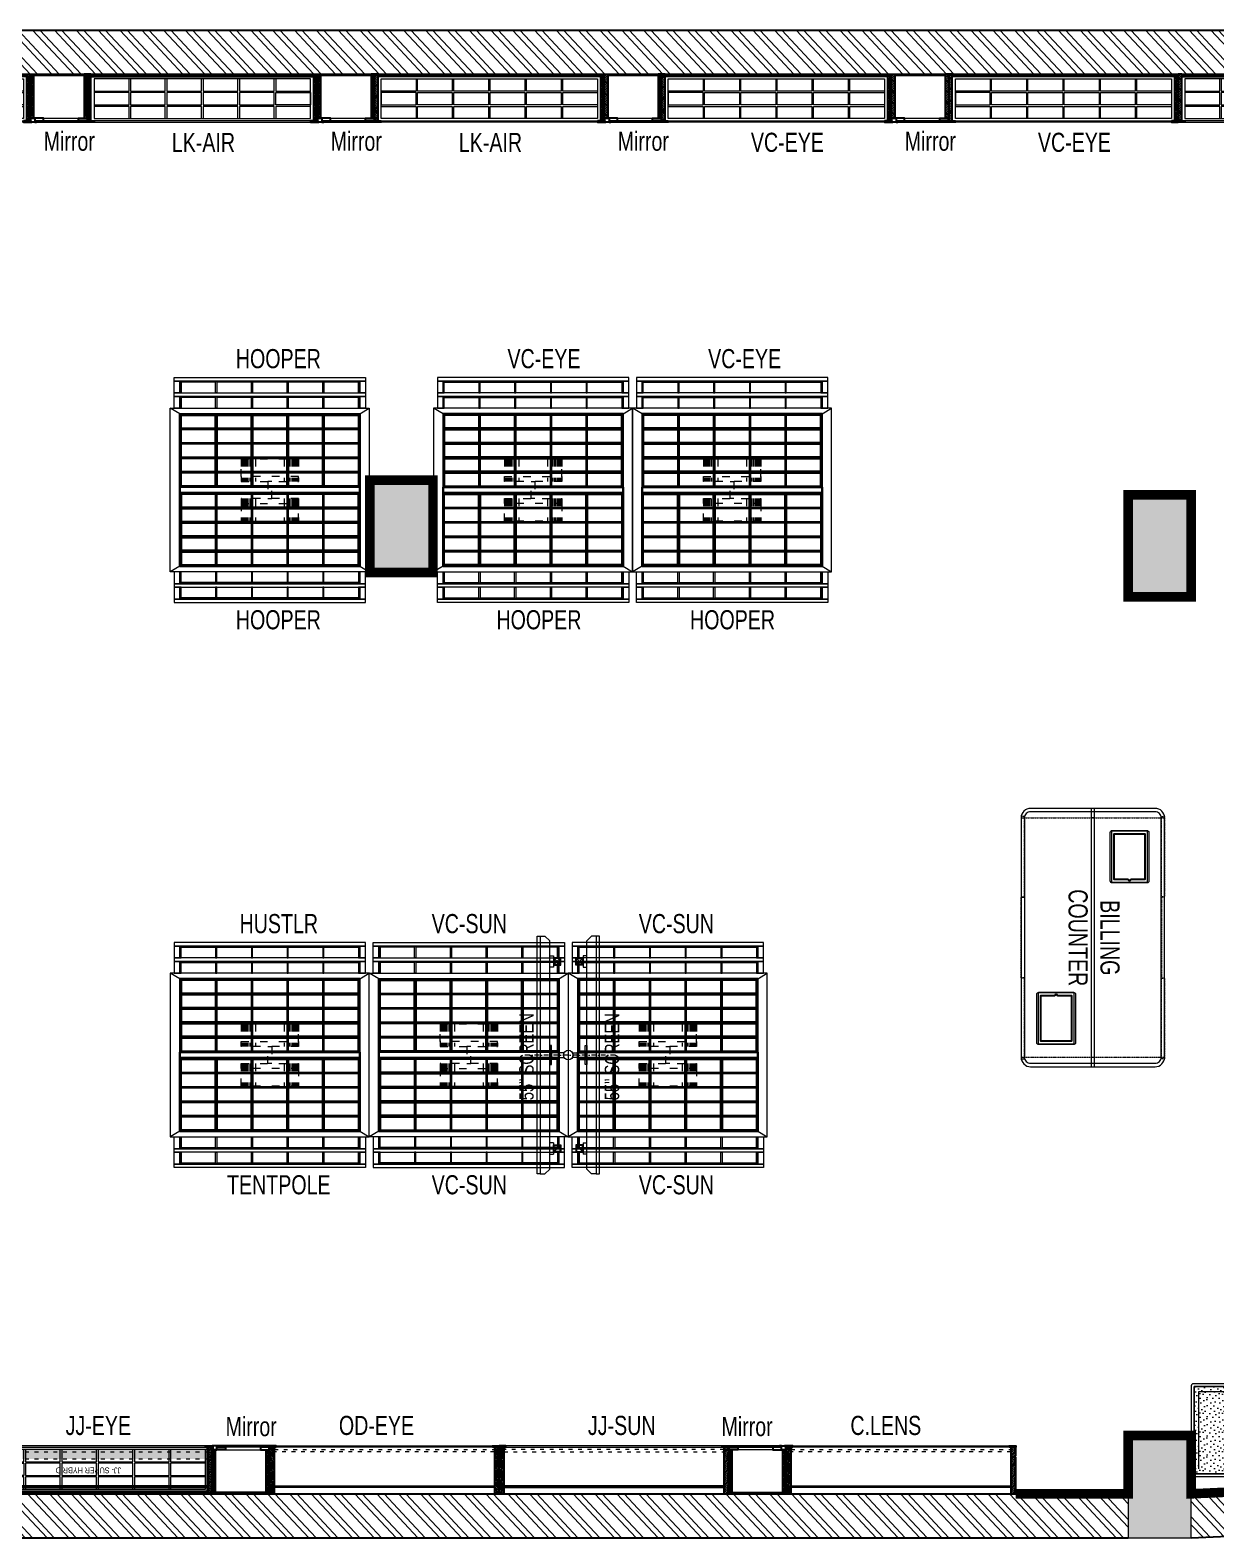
# Model space of a CAD drawing. Header units: feet. Extents: x 2461056 to 2478143, y -6057756 to -6049880.
# Drawn here: x 2464492 to 2470688, y -6057756 to -6049880 of the extents above; entities that cross this region are included whole.
import ezdxf

# ---------------------------------------------------------------- set-up
doc = ezdxf.new("R2010")
doc.units = ezdxf.units.FT
doc.header["$LTSCALE"] = 33
doc.header["$MEASUREMENT"] = 0
for name, pattern in [('ACAD_ISO03W100', [30, 12, -18]), ('DASHDOT2', [0.5, 0.25, -0.125, 0, -0.125]), ('HIDDEN2', [4.7625, 3.175, -1.5875]), ('HIDDENX2', [0.75, 0.5, -0.25])]:
    doc.linetypes.add(name, pattern=pattern)
doc.layers.add('A-WALL', color=1, linetype='Continuous')
for name, color, linetype, lineweight in [('Column', 243, 'Continuous', 9), ('LENS-DIM', 252, 'Continuous', 5), ('LENS-HATCH', 251, 'Continuous', 5), ('LENS-TEXT', 31, 'Continuous', 5), ('LENS_DIMENSION', 193, 'Continuous', 0), ('LENS_TEXT', 31, 'Continuous', 5), ('LK-EQPMT', 3, 'Continuous', 18), ('LK-FF&E FLOOR', 1, 'Continuous', 9), ('LK-FF&E WALL', 1, 'Continuous', 9), ('LK-IT', 3, 'Continuous', 18), ('LK-MIRROR', 133, 'Continuous', 13), ('LN-ELEVATION-1', 81, 'Continuous', 25), ('LN-ELEVATION-2', 103, 'Continuous', 20), ('LN-ELEVATION-3', 125, 'Continuous', 18), ('LN-ELEVATION-4', 145, 'Continuous', 13), ('LN-ELEVATION-5', 167, 'Continuous', 5), ('LN-HATCH', 251, 'Continuous', 0), ('PLANO-TXT', 252, 'Continuous', 5)]:
    doc.layers.add(name, color=color, linetype=linetype, lineweight=lineweight)
doc.styles.add('LK TXT', font='GILC____.TTF', dxfattribs={"height": 100})
doc.styles.get("Standard").update_dxf_attribs({"font": 'GILC____.TTF'})
pattern_1 = [(313.1105193, (-2880332.71, 5458971.06), (60.7755651, 56.8937008), []), (313.1105193, (-2880334.005, 5458931.84), (60.7755651, 56.8937008), [])]
pattern_2 = [(45, (7858054.0837, 3504049.203), (-4.4901280605, 4.4901280605), [])]

# ---------------------------------------------------------------- blocks, each defined once
blk = doc.blocks.new('A$Cf23987e7')
at = {"layer": 'Column'}
h = blk.add_hatch(color=8, dxfattribs=at)
h.dxf.hatch_style = 1
h.paths.add_polyline_path([(-13412.6, 6935.6), (-13412.6, 7470.4), (-13819, 7470.4), (-13819, 6935.6)])
h.paths.add_polyline_path([(-13514.2, 3278), (-13514.2, 3735.2), (-13819, 3735.2), (-13819, 3278)])
h.paths.add_polyline_path([(-13361.8, -406.4), (-13361.8, 103), (-13819, 103), (-13819, -406.4)])
h.paths.add_polyline_path([(-10720.2, 4535.3), (-10720.2, 5068.7), (-11025, 5068.7), (-11025, 4535.3)])
h.paths.add_polyline_path([(-8307.2, 4636.9), (-8307.2, 5119.5), (-8637.4, 5119.5), (-8637.4, 4636.9)])
h.paths.add_polyline_path([(-4344.8, 4509.9), (-4344.8, 5043.3), (-4675, 5043.3), (-4675, 4509.9)])
h.paths.add_polyline_path([(-4344.8, -406.4), (-4344.8, 128.4), (-4675, 128.4), (-4675, -406.4)])
at = {"layer": 'LN-HATCH'}
h = blk.add_hatch(dxfattribs=at)
h.set_pattern_fill('ANSI32', color=256, scale=222, angle=268.11052)
h.set_pattern_definition(pattern_1)
h.paths.add_polyline_path([(-1296.8, 7240.4), (1776.6, 7240.4), (2589.4, 4802), (1282, 4802), (1282, 4675), (2631.7, 4675), (2894.2, 3887.6), (-230, 3887.6), (-230, 230), (-2160.4, 230), (-2160.4, -74.8), (-4344.8, -176.4), (-4344.8, -406.4), (-1930.4, -294.4), (-1930.4, 0), (0, 0), (0, 3657.6), (3238.6, 3657.6), (1967.7, 7470.4), (-1296.8, 7470.4), (-13412.6, 7470.4), (-13412.6, 7240.4)])
h = blk.add_hatch(dxfattribs=at)
h.set_pattern_fill('ANSI32', color=256, scale=222, angle=268.11052)
h.set_pattern_definition(pattern_1)
h.paths.add_polyline_path([(-4675, -406.4), (-4675, -176.4), (-13361.8, -176.4), (-13361.8, -406.4)])
at = {"layer": 'A-WALL'}
for p, q in [((-13819, 7470.4), (-1296.8, 7470.4)), ((-13412.6, 7240.4), (-1296.8, 7240.4)), ((-4344.8, -176.4), (-2160.4, -74.8)), ((-13361.8, -176.4), (-4675, -176.4)), ((-4344.8, -406.4), (-1930.4, -294.4)), ((-13819, -406.4), (-4675, -406.4))]:
    blk.add_line(p, q, dxfattribs=at)
at = {"layer": 'Column'}
for points in [[(-8637.4, 5119.5), (-8637.4, 4636.9), (-8307.2, 4636.9), (-8307.2, 5119.5)], [(-4675, 5043.3), (-4675, 4509.9), (-4344.8, 4509.9), (-4344.8, 5043.3)], [(-4675, 128.4), (-4675, -406.4), (-4344.8, -406.4), (-4344.8, 128.4)]]:
    blk.add_lwpolyline(points, close=True, dxfattribs=at)
blk = doc.blocks.new('JJ SHD 1200')
at = {"layer": 'LN-ELEVATION-5'}
h = blk.add_hatch(color=177, dxfattribs=at)
h.dxf.hatch_style = 1
h.paths.add_polyline_path([(1182, 68), (32, 68), (32, 18), (1182, 18)])
at = {"layer": 'LN-HATCH', "ltscale": 0.5}
h = blk.add_hatch(dxfattribs=at)
h.set_pattern_fill('ANSI31', color=256, scale=2)
h.set_pattern_definition([(45, (4097602.2716, 1708830.267), (-4.4901280605, 4.4901280605), [])])
h.paths.add_polyline_path([(1207, 250), (1207, 60), (1201, 60), (1201, 50), (1207, 50), (1207, 6), (1182, 6), (1182, 250)])
h.paths.add_polyline_path([(32, 210), (1182, 210), (1182, 216), (32, 216)])
h.paths.add_polyline_path([(1172, 6), (1172, 0), (1207, 0), (1207, 6)])
h.paths.add_polyline_path([(7, 250), (7, 60), (13, 60), (13, 50), (7, 50), (7, 6), (32, 6), (32, 250)])
h.paths.add_polyline_path([(42, 6), (42, 0), (7, 0), (7, 6)])
at = {"layer": 'LN-ELEVATION-1', "ltscale": 0.5}
for points in [[(7, 250), (7, 60), (13, 60), (13, 50), (7, 50), (7, 6), (25, 6), (25, 250)], [(7, 250), (7, 60), (13, 60), (13, 50), (7, 50), (7, 6), (32, 6), (32, 250)], [(25, 238), (1189, 238), (1189, 244), (25, 244)], [(1207, 250), (1207, 60), (1201, 60), (1201, 50), (1207, 50), (1207, 6), (1182, 6), (1182, 250)], [(1207, 250), (1207, 60), (1201, 60), (1201, 50), (1207, 50), (1207, 6), (1189, 6), (1189, 250)], [(32, 210), (1182, 210), (1182, 216), (32, 216)], [(42, 6), (42, 0), (7, 0), (7, 6)], [(42, 6), (42, 0), (7, 0), (7, 6)], [(1172, 6), (1172, 0), (1207, 0), (1207, 6)], [(1172, 6), (1172, 0), (1207, 0), (1207, 6)]]:
    blk.add_lwpolyline(points, close=True, dxfattribs=at)
at = {"layer": 'LN-ELEVATION-3', "ltscale": 0.5}
for p, q in [((1189, 250), (25, 250)), ((1182, 250), (32, 250)), ((1172, 6), (42, 6)), ((1172, 6), (42, 6)), ((42, 0), (1172, 0)), ((42, 0), (1172, 0))]:
    blk.add_line(p, q, dxfattribs=at)
for points in [[(1172, 226), (42, 226), (42, 18), (1172, 18)], [(223.7, 226), (42, 226), (42, 162), (223.7, 162)], [(413.3, 226), (231.7, 226), (231.7, 162), (413.3, 162)], [(603, 226), (421.3, 226), (421.3, 162), (603, 162)], [(792.7, 226), (611, 226), (611, 162), (792.7, 162)], [(982.3, 226), (800.7, 226), (800.7, 162), (982.3, 162)], [(1172, 226), (990.3, 226), (990.3, 162), (1172, 162)], [(223.7, 154), (42, 154), (42, 90), (223.7, 90)], [(223.7, 82), (42, 82), (42, 18), (223.7, 18)], [(413.3, 154), (231.7, 154), (231.7, 90), (413.3, 90)], [(413.3, 82), (231.7, 82), (231.7, 18), (413.3, 18)], [(603, 154), (421.3, 154), (421.3, 90), (603, 90)], [(603, 82), (421.3, 82), (421.3, 18), (603, 18)], [(792.7, 154), (611, 154), (611, 90), (792.7, 90)], [(792.7, 82), (611, 82), (611, 18), (792.7, 18)], [(982.3, 154), (800.7, 154), (800.7, 90), (982.3, 90)], [(982.3, 82), (800.7, 82), (800.7, 18), (982.3, 18)], [(1172, 90), (990.3, 90), (990.3, 154), (1172, 154)], [(1172, 82), (990.3, 82), (990.3, 18), (1172, 18)]]:
    blk.add_lwpolyline(points, close=True, dxfattribs=at)
at = {"layer": 'LN-ELEVATION-4', "linetype": 'ACAD_ISO03W100', "ltscale": 0.05}
for points in [[(1182, 68), (32, 68), (32, 18), (1182, 18)], [(1182, 30), (32, 30), (32, 18), (1182, 18)]]:
    blk.add_lwpolyline(points, close=True, dxfattribs=at)
at = {"layer": 'LK-FF&E WALL', "ltscale": 0.5, "insert": (482.5, 142.3), "char_height": 30, "attachment_point": 1}
blk.add_mtext_dynamic_manual_height_columns('\\pt120;JJ- SUPER HYBRID', width=526.835, gutter_width=500, heights=[0], dxfattribs=at)
blk = doc.blocks.new('VC HD 1200')
at = {"layer": 'LN-HATCH', "ltscale": 0.5}
h = blk.add_hatch(dxfattribs=at)
h.set_pattern_fill('ANSI31', color=256, scale=2)
h.set_pattern_definition([(45, (3760859.753, 1795248.936), (-4.490128061, 4.490128061), [])])
h.paths.add_polyline_path([(-1200, 250), (-1200, 60), (-1194, 60), (-1194, 50), (-1200, 50), (-1200, 6), (-1182, 6), (-1182, 250)])
h = blk.add_hatch(dxfattribs=at)
h.set_pattern_fill('ANSI31', color=256, scale=2)
h.set_pattern_definition(pattern_2)
h.paths.add_polyline_path([(0, 250), (0, 60), (-6, 60), (-6, 50), (0, 50), (0, 6), (-18, 6), (-18, 250)])
h = blk.add_hatch(dxfattribs=at)
h.set_pattern_fill('ANSI31', color=256, scale=2)
h.set_pattern_definition([(45, (7858047.0837, 3504049.203), (-4.4901280605, 4.4901280605), [])])
h.paths.add_polyline_path([(-1165, 6), (-1165, 0), (-1200, 0), (-1200, 6)])
h = blk.add_hatch(dxfattribs=at)
h.set_pattern_fill('ANSI31', color=256, scale=2)
h.set_pattern_definition(pattern_2)
h.paths.add_polyline_path([(-28, 6), (-28, 0), (0, 0), (0, 6)])
at = {"layer": 'LN-ELEVATION-1', "ltscale": 0.5}
for points in [[(-1200, 250), (-1200, 60), (-1194, 60), (-1194, 50), (-1200, 50), (-1200, 6), (-1182, 6), (-1182, 250)], [(-18, 238), (-1182, 238), (-1182, 244), (-18, 244)], [(0, 250), (0, 60), (-6, 60), (-6, 50), (0, 50), (0, 6), (-18, 6), (-18, 250)], [(-1165, 6), (-1165, 0), (-1200, 0), (-1200, 6)], [(-35, 6), (-35, 0), (0, 0), (0, 6)]]:
    blk.add_lwpolyline(points, close=True, dxfattribs=at)
at = {"layer": 'LN-ELEVATION-3', "ltscale": 0.5}
for p, q in [((-1182, 250), (-18, 250)), ((-1165, 6), (-35, 6)), ((-35, 0), (-1165, 0))]:
    blk.add_line(p, q, dxfattribs=at)
for points in [[(-1165, 226), (-35, 226), (-35, 18), (-1165, 18)], [(-1165, 226), (-983.3, 226), (-983.3, 162), (-1165, 162)], [(-975.3, 226), (-793.7, 226), (-793.7, 162), (-975.3, 162)], [(-785.7, 226), (-604, 226), (-604, 162), (-785.7, 162)], [(-596, 226), (-414.3, 226), (-414.3, 162), (-596, 162)], [(-406.3, 226), (-224.7, 226), (-224.7, 162), (-406.3, 162)], [(-216.7, 226), (-35, 226), (-35, 162), (-216.7, 162)], [(-1165, 90), (-983.3, 90), (-983.3, 154), (-1165, 154)], [(-1165, 82), (-983.3, 82), (-983.3, 18), (-1165, 18)], [(-975.3, 154), (-793.7, 154), (-793.7, 90), (-975.3, 90)], [(-975.3, 82), (-793.7, 82), (-793.7, 18), (-975.3, 18)], [(-785.7, 154), (-604, 154), (-604, 90), (-785.7, 90)], [(-785.7, 82), (-604, 82), (-604, 18), (-785.7, 18)], [(-596, 154), (-414.3, 154), (-414.3, 90), (-596, 90)], [(-596, 82), (-414.3, 82), (-414.3, 18), (-596, 18)], [(-406.3, 154), (-224.7, 154), (-224.7, 90), (-406.3, 90)], [(-406.3, 82), (-224.7, 82), (-224.7, 18), (-406.3, 18)], [(-216.7, 154), (-35, 154), (-35, 90), (-216.7, 90)], [(-216.7, 82), (-35, 82), (-35, 18), (-216.7, 18)]]:
    blk.add_lwpolyline(points, close=True, dxfattribs=at)
blk = doc.blocks.new('MIRROR')
at = {"layer": 'LN-HATCH', "ltscale": 0.5}
h = blk.add_hatch(dxfattribs=at)
h.set_pattern_fill('ANSI31', color=256, scale=2)
h.set_pattern_definition([(45, (4060433.7416, 1708720.787), (-4.4901280605, 4.4901280605), [])])
h.paths.add_polyline_path([(212.9, 101.3), (230.9, 101.3), (230.9, -127.7), (212.9, -127.7)])
h.paths.add_polyline_path([(230.9, 95.3), (494.9, 95.3), (494.9, 101.3), (230.9, 101.3)])
h.paths.add_polyline_path([(512.9, 101.3), (494.9, 101.3), (494.9, -127.7), (512.9, -127.7)])
at = {"layer": 'Defpoints'}
blk.add_lwpolyline([(512.9, 101.3), (212.9, 101.3), (212.9, -148.7), (512.9, -148.7)], close=True, dxfattribs=at)
at = {"layer": 'LN-ELEVATION-1'}
for points in [[(212.9, 101.3), (230.9, 101.3), (230.9, -127.7), (212.9, -127.7)], [(230.9, 95.3), (494.9, 95.3), (494.9, 101.3), (230.9, 101.3)], [(512.9, 101.3), (494.9, 101.3), (494.9, -127.7), (512.9, -127.7)], [(259.9, -141.7), (259.9, -127.7), (214.9, -127.7), (214.9, -148.7), (223.9, -148.7), (223.9, -147.2), (216.4, -147.2), (216.4, -141.7)], [(442.9, -141.7), (442.9, -127.7), (487.9, -127.7), (487.9, -148.7), (478.9, -148.7), (478.9, -147.2), (486.4, -147.2), (486.4, -141.7)], [(504.9, -148.7), (504.9, -147.2), (509.4, -147.2), (509.4, -129.2), (487.9, -129.2), (487.9, -127.7), (510.9, -127.7), (510.9, -148.7)]]:
    blk.add_lwpolyline(points, close=True, dxfattribs=at)
at = {"layer": 'LN-ELEVATION-2', "color": 4, "lineweight": 0}
blk.add_lwpolyline([(216.4, -141.7), (486.4, -141.7), (486.4, -147.2), (216.4, -147.2)], close=True, dxfattribs=at)
at = {"layer": 'LN-ELEVATION-2'}
blk.add_lwpolyline([(259.9, -141.7), (442.9, -141.7), (442.9, -127.7), (259.9, -127.7)], close=True, dxfattribs=at)
at = {"layer": 'LN-ELEVATION-4', "ltscale": 0.5}
blk.add_line((478.9, -148.7), (223.9, -148.7), dxfattribs=at)
blk = doc.blocks.new('55INCH')
at = {"layer": 'LK-EQPMT', "ltscale": 12}
for p, q in [((2111558.8, 1135690.5), (2111583.2, 1135690.5)), ((2111583.2, 1135690.5), (2111607.7, 1135666)), ((2111607.7, 1134473.9), (2111607.7, 1135666)), ((2111607.7, 1135587.9), (2111627.2, 1135587.9)), ((2111627.2, 1135529.3), (2111607.7, 1135529.3)), ((2111627.2, 1135587.9), (2111627.2, 1135529.3)), ((2111627.2, 1134610.6), (2111607.7, 1134610.6)), ((2111627.2, 1134610.6), (2111627.2, 1134552)), ((2111607.7, 1134552), (2111627.2, 1134552)), ((2111558.8, 1134449.5), (2111583.2, 1134449.5)), ((2111583.2, 1134449.5), (2111607.7, 1134473.9))]:
    blk.add_line(p, q, dxfattribs=at)
at = {"layer": 'LK-EQPMT'}
for p, q in [((2111661.6, 1135543.3), (2111631, 1135573.9)), ((2111661.6, 1135573.9), (2111631, 1135543.3)), ((2111661.6, 1134597.1), (2111631, 1134566.5))]:
    blk.add_line(p, q, dxfattribs=at)
at = {"layer": 'LK-EQPMT', "ltscale": 12}
blk.add_lwpolyline([(2111542.6, 1135690.5), (2111558.8, 1135690.5), (2111558.8, 1134449.5), (2111542.6, 1134449.5)], close=True, dxfattribs=at)
at = {"layer": 'LK-EQPMT'}
for points in [[(2111627.2, 1135577.7), (2111627.2, 1135539.5), (2111665.4, 1135539.5), (2111665.4, 1135577.7)], [(2111631, 1135573.9), (2111631, 1135543.3), (2111661.6, 1135543.3), (2111661.6, 1135573.9)], [(2111627.2, 1134562.7), (2111627.2, 1134600.9), (2111665.4, 1134600.9), (2111665.4, 1134562.7)], [(2111631, 1134566.5), (2111631, 1134597.1), (2111661.6, 1134597.1), (2111661.6, 1134566.5)]]:
    blk.add_lwpolyline(points, close=True, dxfattribs=at)
blk = doc.blocks.new('CLENS 1200')
at = {"layer": 'LN-HATCH', "ltscale": 0.5}
h = blk.add_hatch(dxfattribs=at)
h.set_pattern_fill('ANSI31', color=256, scale=2)
h.set_pattern_definition([(45, (4092853.4493, 1690921.992), (-4.4901280605, 4.4901280605), [])])
h.paths.add_polyline_path([(0, 250), (0, 60), (6, 60), (6, 50), (0, 50), (0, 6), (25, 6), (25, 250)])
h.paths.add_polyline_path([(1175, 210), (25, 210), (25, 216), (1175, 216)])
h.paths.add_polyline_path([(35, 6), (35, 0), (0, 0), (0, 6)])
h.paths.add_polyline_path([(1200, 250), (1200, 60), (1194, 60), (1194, 50), (1200, 50), (1200, 6), (1175, 6), (1175, 250)])
h.paths.add_polyline_path([(1165, 6), (1165, 0), (1200, 0), (1200, 6)])
at = {"layer": 'LN-ELEVATION-1', "ltscale": 0.5}
for points in [[(0, 250), (0, 60), (6, 60), (6, 50), (0, 50), (0, 6), (25, 6), (25, 250)], [(1200, 250), (1200, 60), (1194, 60), (1194, 50), (1200, 50), (1200, 6), (1175, 6), (1175, 250)], [(1175, 210), (25, 210), (25, 216), (1175, 216)], [(35, 6), (35, 0), (0, 0), (0, 6)], [(1165, 6), (1165, 0), (1200, 0), (1200, 6)]]:
    blk.add_lwpolyline(points, close=True, dxfattribs=at)
at = {"layer": 'LN-ELEVATION-3', "ltscale": 0.5}
for p, q in [((25, 250), (1175, 250)), ((35, 6), (1165, 6)), ((1165, 0), (35, 0))]:
    blk.add_line(p, q, dxfattribs=at)
at = {"layer": 'LN-ELEVATION-4', "linetype": 'ACAD_ISO03W100', "ltscale": 0.05}
blk.add_lwpolyline([(25, 30), (1175, 30), (1175, 18), (25, 18)], close=True, dxfattribs=at)
blk = doc.blocks.new('3 seater Bench 1385')
at = {"layer": 'LENS-HATCH', "lineweight": 0}
h = blk.add_hatch(dxfattribs=at)
h.set_pattern_fill('STIP1', color=177, scale=100, angle=270, pattern_type=2)
h.set_pattern_definition([(270, (6617025.25, -170439.11), (100, -2e-13), [0, -100]), (270, (6617009.25, -170451.11), (100, -2e-13), [0, -100]), (270, (6616985.25, -170446.11), (100, -2e-13), [0, -100]), (270, (6616962.25, -170481.11), (100, -2e-13), [0, -100]), (270, (6616998.25, -170478.11), (100, -2e-13), [0, -100]), (270, (6617022.25, -170505.11), (100, -2e-13), [0, -100]), (270, (6617029.25, -170470.11), (100, -2e-13), [0, -100]), (270, (6616988.25, -170512.11), (100, -2e-13), [0, -100]), (270, (6616956.25, -170507.11), (100, -2e-13), [0, -100]), (270, (6616941.25, -170433.11), (100, -2e-13), [0, -100]), (270, (6616961.25, -170451.11), (100, -2e-13), [0, -100]), (270, (6616942.25, -170465.11), (100, -2e-13), [0, -100]), (270, (6617006.25, -170526.11), (100, -2e-13), [0, -100]), (270, (6616981.25, -170494.11), (100, -2e-13), [0, -100]), (270, (6617014.25, -170486.11), (100, -2e-13), [0, -100]), (270, (6617005.25, -170503.11), (100, -2e-13), [0, -100]), (270, (6616978.25, -170467.11), (100, -2e-13), [0, -100]), (270, (6617032.25, -170495.11), (100, -2e-13), [0, -100]), (270, (6616973.25, -170526.11), (100, -2e-13), [0, -100]), (270, (6616943.25, -170523.11), (100, -2e-13), [0, -100])])
h.paths.add_polyline_path([(677.5, 227.5), (225.8, 227.5), (225.8, -227.5), (677.5, -227.5)])
h.paths.add_polyline_path([(-225.8, 227.5), (225.8, 227.5), (225.8, -227.5), (-225.8, -227.5)])
h.paths.add_polyline_path([(-677.5, 227.5), (-225.8, 227.5), (-225.8, -227.5), (-677.5, -227.5)])
at = {"layer": 'LN-ELEVATION-2', "ltscale": 0.5}
for points in [[(-677.5, 227.5), (-225.8, 227.5), (-225.8, -227.5), (-677.5, -227.5)], [(-225.8, 227.5), (225.8, 227.5), (225.8, -227.5), (-225.8, -227.5)], [(677.5, 227.5), (225.8, 227.5), (225.8, -227.5), (677.5, -227.5)]]:
    blk.add_lwpolyline(points, close=True, dxfattribs=at)
at = {"layer": 'LN-ELEVATION-5', "ltscale": 0.5}
blk.add_lwpolyline([(682.5, 242.5), (-682.5, 242.5, 0.414214), (-692.5, 232.5), (-692.5, -232.5, 0.414214), (-682.5, -242.5), (682.5, -242.5, 0.414214), (692.5, -232.5), (692.5, 232.5, 0.414214)], format="xyb", close=True, dxfattribs=at)
blk.add_lwpolyline([(677.5, 227.5), (-677.5, 227.5), (-677.5, -227.5), (677.5, -227.5)], close=True, dxfattribs=at)
at = {"layer": 'LN-ELEVATION-5', "linetype": 'HIDDEN2', "ltscale": 11}
blk.add_lwpolyline([(-652.5, 202.5), (652.5, 202.5), (652.5, -202.5), (-652.5, -202.5)], close=True, dxfattribs=at)
blk = doc.blocks.new('JJ SH 1200')
at = {"layer": 'LN-HATCH', "ltscale": 0.5}
h = blk.add_hatch(dxfattribs=at)
h.set_pattern_fill('ANSI31', color=256, scale=2)
h.set_pattern_definition([(45, (4097187.331, 1708800.267), (-4.4901280605, 4.4901280605), [])])
h.paths.add_polyline_path([(792.1, 220), (792.1, 30), (786.1, 30), (786.1, 20), (792.1, 20), (792.1, -24), (767.1, -24), (767.1, 220)])
h.paths.add_polyline_path([(-382.9, 180), (767.1, 180), (767.1, 186), (-382.9, 186)])
h.paths.add_polyline_path([(757.1, -24), (757.1, -30), (792.1, -30), (792.1, -24)])
h.paths.add_polyline_path([(-407.9, 220), (-407.9, 30), (-401.9, 30), (-401.9, 20), (-407.9, 20), (-407.9, -24), (-382.9, -24), (-382.9, 220)])
h.paths.add_polyline_path([(-372.9, -24), (-372.9, -30), (-407.9, -30), (-407.9, -24)])
at = {"layer": 'LN-ELEVATION-1', "ltscale": 0.5}
for points in [[(-407.9, 220), (-407.9, 30), (-401.9, 30), (-401.9, 20), (-407.9, 20), (-407.9, -24), (-382.9, -24), (-382.9, 220)], [(-382.9, 180), (767.1, 180), (767.1, 186), (-382.9, 186)], [(792.1, 220), (792.1, 30), (786.1, 30), (786.1, 20), (792.1, 20), (792.1, -24), (767.1, -24), (767.1, 220)], [(-372.9, -24), (-372.9, -30), (-407.9, -30), (-407.9, -24)], [(757.1, -24), (757.1, -30), (792.1, -30), (792.1, -24)]]:
    blk.add_lwpolyline(points, close=True, dxfattribs=at)
at = {"layer": 'LN-ELEVATION-3', "ltscale": 0.5}
for p, q in [((767.1, 220), (-382.9, 220)), ((757.1, -24), (-372.9, -24)), ((-372.9, -30), (757.1, -30))]:
    blk.add_line(p, q, dxfattribs=at)
at = {"layer": 'LN-ELEVATION-4', "linetype": 'ACAD_ISO03W100', "ltscale": 0.05}
blk.add_lwpolyline([(767.1, 0), (-382.9, 0), (-382.9, -12), (767.1, -12)], close=True, dxfattribs=at)
blk = doc.blocks.new('ffgd')
at = {"layer": 'LN-ELEVATION-4', "linetype": 'ACAD_ISO03W100', "ltscale": 0.1}
blk.add_lwpolyline([(0, 47.3), (0, -41.5), (-20, -41.5), (-20, 47.3)], close=True, dxfattribs=at)
at = {"layer": 'LN-ELEVATION-5', "linetype": 'ACAD_ISO03W100', "ltscale": 0.1}
for p, q in [((-159.9, 165.7), (-159.9, 47.3)), ((-159.7, 165.7), (-159.7, 47.3)), ((-159.4, 165.7), (-159.4, 47.3)), ((-159, 165.7), (-159, 47.3)), ((-158.5, 165.7), (-158.5, 47.3)), ((-157.9, 165.7), (-157.9, 47.3)), ((-157.1, 165.7), (-157.1, 47.3)), ((-156.1, 165.7), (-156.1, 47.3)), ((-154.1, 165.7), (-154.1, 47.3)), ((-151.1, 165.7), (-151.1, 47.3)), ((-146.1, 165.7), (-146.1, 47.3)), ((-141.1, 165.7), (-141.1, 47.3)), ((-135.1, 165.7), (-135.1, 47.3)), ((-128.1, 165.7), (-128.1, 47.3)), ((-120.1, 165.7), (-120.1, 47.3)), ((-111.1, 165.7), (-111.1, 47.3)), ((-102.1, 165.7), (-102.1, 47.3)), ((-85, 165.7), (-85, 47.3)), ((65, 165.7), (65, 47.3)), ((82.1, 165.7), (82.1, 47.3)), ((91.1, 165.7), (91.1, 47.3)), ((100.1, 165.7), (100.1, 47.3)), ((108.1, 165.7), (108.1, 47.3)), ((115.1, 165.7), (115.1, 47.3)), ((121.1, 165.7), (121.1, 47.3)), ((126.1, 165.7), (126.1, 47.3)), ((131.1, 165.7), (131.1, 47.3)), ((134.1, 165.7), (134.1, 47.3)), ((136.1, 165.7), (136.1, 47.3)), ((137.1, 165.7), (137.1, 47.3)), ((137.9, 165.7), (137.9, 47.3)), ((138.5, 165.7), (138.5, 47.3)), ((139, 165.7), (139, 47.3)), ((139.4, 165.7), (139.4, 47.3)), ((139.7, 165.7), (139.7, 47.3)), ((139.9, 165.7), (139.9, 47.3)), ((-159.9, -41.5), (-159.9, -159.9)), ((-159.7, -41.5), (-159.7, -159.9)), ((-159.4, -41.5), (-159.4, -159.9)), ((-159, -41.5), (-159, -159.9)), ((-158.5, -41.5), (-158.5, -159.9)), ((-157.9, -41.5), (-157.9, -159.9)), ((-157.1, -41.5), (-157.1, -159.9)), ((-156.1, -41.5), (-156.1, -159.9)), ((-154.1, -41.5), (-154.1, -159.9)), ((-151.1, -41.5), (-151.1, -159.9)), ((-146.1, -41.5), (-146.1, -159.9)), ((-141.1, -41.5), (-141.1, -159.9)), ((-135.1, -41.5), (-135.1, -159.9)), ((-128.1, -41.5), (-128.1, -159.9)), ((-120.1, -41.5), (-120.1, -159.9)), ((-111.1, -41.5), (-111.1, -159.9)), ((-102.1, -41.5), (-102.1, -159.9)), ((-85, -41.5), (-85, -159.9)), ((65, -41.5), (65, -159.9)), ((82.1, -41.5), (82.1, -159.9)), ((91.1, -41.5), (91.1, -159.9)), ((100.1, -41.5), (100.1, -159.9)), ((108.1, -41.5), (108.1, -159.9)), ((115.1, -41.5), (115.1, -159.9)), ((121.1, -41.5), (121.1, -159.9)), ((126.1, -41.5), (126.1, -159.9)), ((131.1, -41.5), (131.1, -159.9)), ((134.1, -41.5), (134.1, -159.9)), ((136.1, -41.5), (136.1, -159.9)), ((137.1, -41.5), (137.1, -159.9)), ((137.9, -41.5), (137.9, -159.9)), ((138.5, -41.5), (138.5, -159.9)), ((139, -41.5), (139, -159.9)), ((139.4, -41.5), (139.4, -159.9)), ((139.7, -41.5), (139.7, -159.9)), ((139.9, -41.5), (139.9, -159.9))]:
    blk.add_line(p, q, dxfattribs=at)
for points in [[(140, 73), (140, 165.7), (-160, 165.7), (-160, 73)], [(140, -67.1), (140, -159.9), (-160, -159.9), (-160, -67.1)]]:
    blk.add_lwpolyline(points, dxfattribs=at)
for points in [[(140, 73), (140, 47.3), (-160, 47.3), (-160, 73)], [(140, -41.5), (140, -67.1), (-160, -67.1), (-160, -41.5)]]:
    blk.add_lwpolyline(points, close=True, dxfattribs=at)
blk = doc.blocks.new('EURO 1040 x 1175')
at = {"layer": 'LN-ELEVATION-1'}
for points in [[(-470, -327.4), (470, -327.4), (470, 467.6), (-470, 467.6)], [(-470, 85.1), (470, 85.1), (470, 467.6), (-470, 467.6)], [(-283.2, 85.1), (-277.2, 85.1), (-277.2, 467.6), (-283.2, 467.6)], [(-96.4, 85.1), (-90.4, 85.1), (-90.4, 467.6), (-96.4, 467.6)], [(90.4, 85.1), (96.4, 85.1), (96.4, 467.6), (90.4, 467.6)], [(277.2, 85.1), (283.2, 85.1), (283.2, 467.6), (277.2, 467.6)], [(-470, 386.6), (-283.2, 386.6), (-283.2, 392.6), (-470, 392.6)], [(-470, 311.2), (-283.2, 311.2), (-283.2, 317.2), (-470, 317.2)], [(-277.2, 386.6), (-96.4, 386.6), (-96.4, 392.6), (-277.2, 392.6)], [(-277.2, 311.2), (-96.4, 311.2), (-96.4, 317.2), (-277.2, 317.2)], [(-90.4, 386.6), (90.4, 386.6), (90.4, 392.6), (-90.4, 392.6)], [(-90.4, 311.2), (90.4, 311.2), (90.4, 317.2), (-90.4, 317.2)], [(96.4, 386.6), (277.2, 386.6), (277.2, 392.6), (96.4, 392.6)], [(96.4, 311.2), (277.2, 311.2), (277.2, 317.2), (96.4, 317.2)], [(283.2, 386.6), (470, 386.6), (470, 392.6), (283.2, 392.6)], [(283.2, 311.2), (470, 311.2), (470, 317.2), (283.2, 317.2)], [(-470, 235.8), (-283.2, 235.8), (-283.2, 241.8), (-470, 241.8)], [(-277.2, 235.8), (-96.4, 235.8), (-96.4, 241.8), (-277.2, 241.8)], [(-90.4, 235.8), (90.4, 235.8), (90.4, 241.8), (-90.4, 241.8)], [(96.4, 235.8), (277.2, 235.8), (277.2, 241.8), (96.4, 241.8)], [(283.2, 235.8), (470, 235.8), (470, 241.8), (283.2, 241.8)], [(-470, 160.4), (-283.2, 160.4), (-283.2, 166.4), (-470, 166.4)], [(-277.2, 160.4), (-96.4, 160.4), (-96.4, 166.4), (-277.2, 166.4)], [(-90.4, 160.4), (90.4, 160.4), (90.4, 166.4), (-90.4, 166.4)], [(96.4, 160.4), (277.2, 160.4), (277.2, 166.4), (96.4, 166.4)], [(283.2, 160.4), (470, 160.4), (470, 166.4), (283.2, 166.4)], [(-470, 85.1), (470, 85.1), (470, 55.1), (-470, 55.1)], [(-470, 55.1), (470, 55.1), (470, -327.4), (-470, -327.4)], [(-283.2, 55.1), (-277.2, 55.1), (-277.2, -327.4), (-283.2, -327.4)], [(-96.4, 55.1), (-90.4, 55.1), (-90.4, -327.4), (-96.4, -327.4)], [(90.4, 55.1), (96.4, 55.1), (96.4, -327.4), (90.4, -327.4)], [(277.2, 55.1), (283.2, 55.1), (283.2, -327.4), (277.2, -327.4)], [(-470, -20.3), (-283.2, -20.3), (-283.2, -26.3), (-470, -26.3)], [(-277.2, -20.3), (-96.4, -20.3), (-96.4, -26.3), (-277.2, -26.3)], [(-90.4, -20.3), (90.4, -20.3), (90.4, -26.3), (-90.4, -26.3)], [(96.4, -20.3), (277.2, -20.3), (277.2, -26.3), (96.4, -26.3)], [(283.2, -20.3), (470, -20.3), (470, -26.3), (283.2, -26.3)], [(-470, -95.7), (-283.2, -95.7), (-283.2, -101.7), (-470, -101.7)], [(-277.2, -95.7), (-96.4, -95.7), (-96.4, -101.7), (-277.2, -101.7)], [(-90.4, -95.7), (90.4, -95.7), (90.4, -101.7), (-90.4, -101.7)], [(96.4, -95.7), (277.2, -95.7), (277.2, -101.7), (96.4, -101.7)], [(283.2, -95.7), (470, -95.7), (470, -101.7), (283.2, -101.7)], [(-470, -171.1), (-283.2, -171.1), (-283.2, -177.1), (-470, -177.1)], [(-277.2, -171.1), (-96.4, -171.1), (-96.4, -177.1), (-277.2, -177.1)], [(-90.4, -171.1), (90.4, -171.1), (90.4, -177.1), (-90.4, -177.1)], [(96.4, -171.1), (277.2, -171.1), (277.2, -177.1), (96.4, -177.1)], [(283.2, -171.1), (470, -171.1), (470, -177.1), (283.2, -177.1)], [(-470, -246.4), (-283.2, -246.4), (-283.2, -252.4), (-470, -252.4)], [(-277.2, -246.4), (-96.4, -246.4), (-96.4, -252.4), (-277.2, -252.4)], [(-90.4, -246.4), (90.4, -246.4), (90.4, -252.4), (-90.4, -252.4)], [(96.4, -246.4), (277.2, -246.4), (277.2, -252.4), (96.4, -252.4)], [(283.2, -246.4), (470, -246.4), (470, -252.4), (283.2, -252.4)]]:
    blk.add_lwpolyline(points, close=True, dxfattribs=at)
for points in [[(-283.2, 461.6), (-464, 461.6), (-464, 317.2)], [(-96.4, 461.6), (-277.2, 461.6)], [(90.4, 461.6), (-90.4, 461.6)], [(277.2, 461.6), (96.4, 461.6)], [(464, 317.2), (464, 461.6), (283.2, 461.6)], [(-464, 311.2), (-464, 241.8)], [(464, 241.8), (464, 311.2)], [(-464, 235.8), (-464, 166.4)], [(-464, 160.4), (-464, 91.1), (-283.2, 91.1)], [(283.2, 91.1), (464, 91.1), (464, 160.4)], [(464, 166.4), (464, 235.8)], [(-277.2, 91.1), (-96.4, 91.1)], [(-90.4, 91.1), (90.4, 91.1)], [(96.4, 91.1), (277.2, 91.1)], [(-464, -20.3), (-464, 49.1), (-283.2, 49.1)], [(-277.2, 49.1), (-96.4, 49.1)], [(-90.4, 49.1), (90.4, 49.1)], [(96.4, 49.1), (277.2, 49.1)], [(283.2, 49.1), (464, 49.1), (464, -20.3)], [(-464, -95.7), (-464, -26.3)], [(464, -26.3), (464, -95.7)], [(-464, -171.1), (-464, -101.7)], [(464, -101.7), (464, -171.1)], [(-283.2, -321.4), (-464, -321.4), (-464, -177.1)], [(464, -177.1), (464, -321.4), (283.2, -321.4)], [(-96.4, -321.4), (-277.2, -321.4)], [(90.4, -321.4), (-90.4, -321.4)], [(277.2, -321.4), (96.4, -321.4)]]:
    blk.add_lwpolyline(points, dxfattribs=at)
at = {"layer": 'LN-ELEVATION-2'}
blk.add_lwpolyline([(-520, -357.4), (520, -357.4), (520, 497.6), (-520, 497.6)], close=True, dxfattribs=at)
for points in [[(-470, 467.6), (-520, 497.6)], [(470, 467.6), (520, 497.6)], [(-470, -327.4), (-520, -357.4)], [(470, -327.4), (520, -357.4)]]:
    blk.add_lwpolyline(points, dxfattribs=at)
at = {"layer": 'LN-ELEVATION-3'}
for points in [[(-500, 559.6), (500, 559.6), (500, 577.6), (-500, 577.6)], [(-500, 497.6), (-470, 497.6), (-470, 559.6), (-500, 559.6)], [(470, 497.6), (500, 497.6), (500, 559.6), (470, 559.6)], [(-500, -357.4), (-470, -357.4), (-470, -419.4), (-500, -419.4)], [(470, -357.4), (500, -357.4), (500, -419.4), (470, -419.4)], [(-500, -419.4), (500, -419.4), (500, -437.4), (-500, -437.4)]]:
    blk.add_lwpolyline(points, close=True, dxfattribs=at)
at = {"layer": 'LN-ELEVATION-4'}
for points in [[(-500, 639.6), (500, 639.6), (500, 657.6), (-500, 657.6)], [(-500, 577.6), (-470, 577.6), (-470, 639.6), (-500, 639.6)], [(470, 577.6), (500, 577.6), (500, 639.6), (470, 639.6)], [(-470, 497.6), (-464, 497.6), (-464, 559.6), (-470, 559.6)], [(-464, 553.6), (-283.2, 553.6), (-283.2, 559.6), (-464, 559.6)], [(-283.2, 497.6), (-277.2, 497.6), (-277.2, 559.6), (-283.2, 559.6)], [(-277.2, 553.6), (-96.4, 553.6), (-96.4, 559.6), (-277.2, 559.6)], [(-96.4, 497.6), (-90.4, 497.6), (-90.4, 559.6), (-96.4, 559.6)], [(-90.4, 553.6), (90.4, 553.6), (90.4, 559.6), (-90.4, 559.6)], [(90.4, 497.6), (96.4, 497.6), (96.4, 559.6), (90.4, 559.6)], [(96.4, 553.6), (277.2, 553.6), (277.2, 559.6), (96.4, 559.6)], [(277.2, 497.6), (283.2, 497.6), (283.2, 559.6), (277.2, 559.6)], [(283.2, 553.6), (464, 553.6), (464, 559.6), (283.2, 559.6)], [(464, 497.6), (470, 497.6), (470, 559.6), (464, 559.6)], [(-470, -357.4), (-464, -357.4), (-464, -419.4), (-470, -419.4)], [(-283.2, -357.4), (-277.2, -357.4), (-277.2, -419.4), (-283.2, -419.4)], [(-96.4, -357.4), (-90.4, -357.4), (-90.4, -419.4), (-96.4, -419.4)], [(90.4, -357.4), (96.4, -357.4), (96.4, -419.4), (90.4, -419.4)], [(277.2, -357.4), (283.2, -357.4), (283.2, -419.4), (277.2, -419.4)], [(464, -357.4), (470, -357.4), (470, -419.4), (464, -419.4)], [(-500, -437.4), (-470, -437.4), (-470, -499.4), (-500, -499.4)], [(-464, -413.4), (-283.2, -413.4), (-283.2, -419.4), (-464, -419.4)], [(-277.2, -413.4), (-96.4, -413.4), (-96.4, -419.4), (-277.2, -419.4)], [(-90.4, -413.4), (90.4, -413.4), (90.4, -419.4), (-90.4, -419.4)], [(96.4, -413.4), (277.2, -413.4), (277.2, -419.4), (96.4, -419.4)], [(283.2, -413.4), (464, -413.4), (464, -419.4), (283.2, -419.4)], [(470, -437.4), (500, -437.4), (500, -499.4), (470, -499.4)], [(-500, -499.4), (500, -499.4), (500, -517.4), (-500, -517.4)]]:
    blk.add_lwpolyline(points, close=True, dxfattribs=at)
at = {"layer": 'LN-ELEVATION-5'}
for points in [[(-470, 577.6), (-464, 577.6), (-464, 639.6), (-470, 639.6)], [(-464, 633.6), (-283.2, 633.6), (-283.2, 639.6), (-464, 639.6)], [(-283.2, 577.6), (-277.2, 577.6), (-277.2, 639.6), (-283.2, 639.6)], [(-277.2, 633.6), (-96.4, 633.6), (-96.4, 639.6), (-277.2, 639.6)], [(-96.4, 577.6), (-90.4, 577.6), (-90.4, 639.6), (-96.4, 639.6)], [(-90.4, 633.6), (90.4, 633.6), (90.4, 639.6), (-90.4, 639.6)], [(90.4, 577.6), (96.4, 577.6), (96.4, 639.6), (90.4, 639.6)], [(96.4, 633.6), (277.2, 633.6), (277.2, 639.6), (96.4, 639.6)], [(277.2, 577.6), (283.2, 577.6), (283.2, 639.6), (277.2, 639.6)], [(283.2, 633.6), (464, 633.6), (464, 639.6), (283.2, 639.6)], [(464, 577.6), (470, 577.6), (470, 639.6), (464, 639.6)], [(-470, -437.4), (-464, -437.4), (-464, -499.4), (-470, -499.4)], [(-283.2, -437.4), (-277.2, -437.4), (-277.2, -499.4), (-283.2, -499.4)], [(-96.4, -437.4), (-90.4, -437.4), (-90.4, -499.4), (-96.4, -499.4)], [(90.4, -437.4), (96.4, -437.4), (96.4, -499.4), (90.4, -499.4)], [(277.2, -437.4), (283.2, -437.4), (283.2, -499.4), (277.2, -499.4)], [(464, -437.4), (470, -437.4), (470, -499.4), (464, -499.4)], [(-464, -493.4), (-283.2, -493.4), (-283.2, -499.4), (-464, -499.4)], [(-277.2, -493.4), (-96.4, -493.4), (-96.4, -499.4), (-277.2, -499.4)], [(-90.4, -493.4), (90.4, -493.4), (90.4, -499.4), (-90.4, -499.4)], [(96.4, -493.4), (277.2, -493.4), (277.2, -499.4), (96.4, -499.4)], [(283.2, -493.4), (464, -493.4), (464, -499.4), (283.2, -499.4)]]:
    blk.add_lwpolyline(points, close=True, dxfattribs=at)
at = {"layer": 'LENS-DIM'}
blk.add_blockref('ffgd', (10, 67.1), dxfattribs=at)
blk = doc.blocks.new('I-PAD Frame')
at = {"color": 3, "linetype": 'Continuous'}
blk.add_lwpolyline([(357868.7, -232321.1), (358122.7, -232321.1, 0.414214), (358132.7, -232311.1), (358132.7, -232129.1, 0.414214), (358122.7, -232119.1), (357868.7, -232119.1, 0.414214), (357858.7, -232129.1), (357858.7, -232311.1, 0.414214)], format="xyb", close=True, dxfattribs=at)
at = {"color": 3, "linetype": 'Continuous', "lineweight": 25}
blk.add_lwpolyline([(358113.2, -232229.7), (358113.2, -232302.1), (357878.2, -232302.1), (357878.2, -232138.1), (358113.2, -232138.1), (358113.2, -232210.6, 0.327538), (358114.6, -232212.5, -0.733799), (358114.6, -232227.8, 0.327538)], format="xyb", close=True, dxfattribs=at)
blk = doc.blocks.new('Billing Counter-1350')
at = {"color": 5, "linetype": 'HIDDENX2', "ltscale": 0.025}
for p, q in [((-625, -375), (-625, 375)), ((625, -375), (625, 375))]:
    blk.add_line(p, q, dxfattribs=at)
at = {"color": 0, "linetype": 'Continuous'}
for p, q in [((625, 375), (-625, 375)), ((675, -325), (675, 325)), ((-625, -375), (625, -375))]:
    blk.add_line(p, q, dxfattribs=at)
at = {"color": 2, "linetype": 'Continuous'}
blk.add_line((624, -375), (625, -375), dxfattribs=at)
at = {"color": 2, "linetype": 'HIDDENX2', "ltscale": 0.025}
for points in [[(-633, 375), (-212.4, 375), (-212.4, 358), (-633, 358)], [(210.3, 375), (-210.3, 375), (-210.3, 358), (210.3, 358)], [(212.3, 375), (632.9, 375), (632.9, 358), (212.3, 358)], [(-633, -375), (-212.4, -375), (-212.4, -358), (-633, -358)], [(210.3, -375), (-210.3, -375), (-210.3, -358), (210.3, -358)], [(212.3, -375), (632.9, -375), (632.9, -358), (212.3, -358)]]:
    blk.add_lwpolyline(points, close=True, dxfattribs=at)
at = {"color": 5, "linetype": 'Continuous'}
for points in [[(-555.9, 97.3), (-288.9, 97.3), (-288.9, 286.2), (-555.9, 286.2)], [(555.9, -97.3), (288.9, -97.3), (288.9, -286.2), (555.9, -286.2)]]:
    blk.add_lwpolyline(points, close=True, dxfattribs=at)
at = {"color": 5, "linetype": 'HIDDENX2', "ltscale": 0.025}
blk.add_lwpolyline([(625, 8.5), (-625, 8.5), (-625, -8.5), (625, -8.5)], close=True, dxfattribs=at)
at = {"color": 0, "linetype": 'Continuous'}
for centre, start, end in [((-625, 325), 90, 180), ((625, 325), 0, 90), ((625, -325), 270, 0)]:
    blk.add_arc(centre, 50, start, end, dxfattribs=at)
at = {"layer": 'LN-ELEVATION-2'}
blk.add_line((-675, 325), (-675, -325), dxfattribs=at)
for points in [[(625, 375), (-625, 375, 0.414214), (-675, 325), (-675, -325, 0.414214), (-625, -375), (625, -375, 0.414214), (675, -325), (675, 325, 0.414214)], [(625, 357), (-625, 357, 0.414214), (-657, 325), (-657, -325, 0.414214), (-625, -357), (625, -357, 0.414214), (657, -325), (657, 325, 0.414214)]]:
    blk.add_lwpolyline(points, format="xyb", close=True, dxfattribs=at)
blk.add_lwpolyline([(-675, -8.5), (675, -8.5), (675, 8.5), (-675, 8.5)], close=True, dxfattribs=at)
blk.add_arc((-625, -325), 50, 180, 270, dxfattribs=at)
at = {"color": 2, "linetype": 'Continuous', "xscale": -1, "rotation": 180}
blk.add_blockref('I-PAD Frame', (-358418.2, -232028.4), dxfattribs=at)
at = {"color": 2, "linetype": 'Continuous', "xscale": -1}
blk.add_blockref('I-PAD Frame', (358418.2, 232028.4), dxfattribs=at)
at = {"layer": 'LENS-TEXT', "color": 0, "linetype": 'Continuous', "ltscale": 3, "insert": (1, 5.6), "char_height": 100, "attachment_point": 5, "style": 'LK TXT'}
blk.add_mtext_dynamic_manual_height_columns('BILLING COUNTER', width=353.056, gutter_width=0.5, heights=[0], dxfattribs=at)

msp = doc.modelspace()

# ---------------------------------------------------------------- linework, layer by layer
at = {"layer": 'LK-IT', "color": 1, "linetype": 'DASHDOT2', "ltscale": 3}
msp.add_line((2467548.9, -6055234.1), (2467059.9, -6055234.1), dxfattribs=at)
at = {"layer": 'LK-IT'}
for points in [[(2467207, -6055184.1), (2467207, -6055284.1), (2467217, -6055284.1), (2467217, -6055184.1)], [(2467401.8, -6055184.1), (2467401.8, -6055284.1), (2467391.8, -6055284.1), (2467391.8, -6055184.1)]]:
    msp.add_lwpolyline(points, close=True, dxfattribs=at)
for points in [[(2467282.8, -6055221.6), (2467217, -6055221.6), (2467217, -6055246.6), (2467282.8, -6055246.6, -0.267949), (2467282.8, -6055221.6, 1)], [(2467326.1, -6055221.6), (2467391.8, -6055221.6), (2467391.8, -6055246.6), (2467326.1, -6055246.6, 0.267949), (2467326.1, -6055221.6, -1)]]:
    msp.add_lwpolyline(points, format="xyb", dxfattribs=at)
at = {"layer": 'LK-IT', "color": 1}
msp.add_circle((2467304.4, -6055234.1), 25, dxfattribs=at)
at = {"layer": 'LK-MIRROR', "linetype": 'ACAD_ISO03W100', "ltscale": 0.05, "const_width": 50}
for points in [[(2466267.2, -6052230.5), (2466597.4, -6052230.5), (2466597.4, -6052713.1), (2466267.2, -6052713.1)], [(2470229.6, -6052306.7), (2470559.8, -6052306.7), (2470559.8, -6052840.1), (2470229.6, -6052840.1)]]:
    msp.add_lwpolyline(points, close=True, dxfattribs=at)
msp.add_lwpolyline([(2472007.8, -6057459), (2470559.8, -6057526.4), (2470559.8, -6057221.6), (2470229.6, -6057221.6), (2470229.6, -6057526.4), (2469642.8, -6057526.4)], dxfattribs=at)

# ---------------------------------------------------------------- block references
at = {"layer": 'LENS_DIMENSION'}
msp.add_blockref('A$Cf23987e7', (2474904.6, -6057350), dxfattribs=at)
at = {"layer": 'LK-FF&E FLOOR', "xscale": -1}
for p in [(2465744.4, -6052352.4), (2466784.4, -6055304.2)]:
    msp.add_blockref('EURO 1040 x 1175', p, dxfattribs=at)
at = {"layer": 'LK-FF&E FLOOR'}
for name, p in [('EURO 1040 x 1175', (2467120.2, -6052352.4)), ('EURO 1040 x 1175', (2468160.2, -6052352.4)), ('EURO 1040 x 1175', (2465744.4, -6055304.2)), ('EURO 1040 x 1175', (2467824.4, -6055304.2)), ('3 seater Bench 1385', (2471252.3, -6057194))]:
    msp.add_blockref(name, p, dxfattribs=at)
at = {"layer": 'LK-FF&E FLOOR', "rotation": 270}
msp.add_blockref('Billing Counter-1350', (2470045.5, -6054620.2), dxfattribs=at)
at = {"layer": 'LK-FF&E WALL'}
for p in [(2464492, -6050359.6), (2467492, -6050359.6), (2468992, -6050359.6), (2470492, -6050359.6)]:
    msp.add_blockref('VC HD 1200', p, dxfattribs=at)
at = {"layer": 'LK-FF&E WALL', "xscale": -1}
for name, p in [('MIRROR', (2465005, -6050210.9)), ('VC HD 1200', (2464792, -6050359.6)), ('MIRROR', (2466505, -6050210.9)), ('MIRROR', (2468005, -6050210.9)), ('MIRROR', (2469505, -6050210.9)), ('VC HD 1200', (2470492, -6050359.6))]:
    msp.add_blockref(name, p, dxfattribs=at)
at = {"layer": 'LK-FF&E WALL', "rotation": 180}
for name, p in [('JJ SHD 1200', (2465449.8, -6057276.4)), ('MIRROR', (2465955.8, -6057425)), ('JJ SH 1200', (2467734.9, -6057306.4)), ('CLENS 1200', (2469642.8, -6057276.4))]:
    msp.add_blockref(name, p, dxfattribs=at)
at = {"layer": 'LK-FF&E WALL', "xscale": -1, "rotation": 180}
for name, p in [('JJ SH 1200', (2466150.8, -6057306.4)), ('MIRROR', (2467929.9, -6057425))]:
    msp.add_blockref(name, p, dxfattribs=at)
at = {"layer": 'LK-IT'}
msp.add_blockref('55INCH', (355599.3, -7190304), dxfattribs=at)
at = {"layer": 'LK-IT', "xscale": -1}
msp.add_blockref('55INCH', (4579009.5, -7190304), dxfattribs=at)

# ---------------------------------------------------------------- texts
at = {"layer": 'LENS-TEXT', "color": 0, "linetype": 'Continuous', "ltscale": 3, "char_height": 75, "width": 783.964, "attachment_point": 5, "rotation": 90, "style": 'LK TXT'}
for insert in [(2467086.2, -6055242.6), (2467533.2, -6055242.6)]:
    msp.add_mtext('\\pt225;55" SCREEN', dxfattribs=dict(at, insert=insert))
at = {"layer": 'LENS_TEXT', "linetype": 'Continuous', "ltscale": 3, "char_height": 100, "width": 324.474, "attachment_point": 5, "style": 'LK TXT'}
for insert in [(2464696.3, -6050460.3), (2466196.3, -6050460.3), (2467696.3, -6050460.3), (2469196.3, -6050460.3), (2465647.1, -6057175.6), (2468238.6, -6057175.6)]:
    msp.add_mtext('{\\C7;Mirror}', dxfattribs=dict(at, insert=insert))
at = {"layer": 'PLANO-TXT', "linetype": 'Continuous', "ltscale": 3, "char_height": 100, "width": 244.677, "attachment_point": 5, "style": 'LK TXT'}
for s, insert in [('LK-AIR', (2465397.6, -6050466.2)), ('LK-AIR', (2466897.6, -6050466.2)), ('VC-EYE', (2468449.4, -6050466.2)), ('VC-EYE', (2469949.4, -6050466.2)), ('HOOPER', (2465789.1, -6051596.4)), ('VC-EYE', (2467177.3, -6051596.4)), ('VC-EYE', (2468225.9, -6051596.4)), ('HOOPER', (2465789.1, -6052960.6)), ('HOOPER', (2467150.9, -6052960.6)), ('HOOPER', (2468162.6, -6052960.6)), ('HUSTLR', (2465791.5, -6054548.1)), ('VC-SUN', (2466786.8, -6054548.1)), ('VC-SUN', (2467869.1, -6054548.1)), ('TENTPOLE', (2465791.5, -6055912.4)), ('VC-SUN', (2466786.8, -6055912.4)), ('VC-SUN', (2467869.1, -6055912.4)), ('JJ-EYE', (2464848.4, -6057169.7)), ('OD-EYE', (2466302, -6057169.7)), ('JJ-SUN', (2467583.6, -6057169.7)), ('C.LENS', (2468963.6, -6057169.7))]:
    msp.add_mtext(s, dxfattribs=dict(at, insert=insert))

doc.saveas('drawing.dxf')
